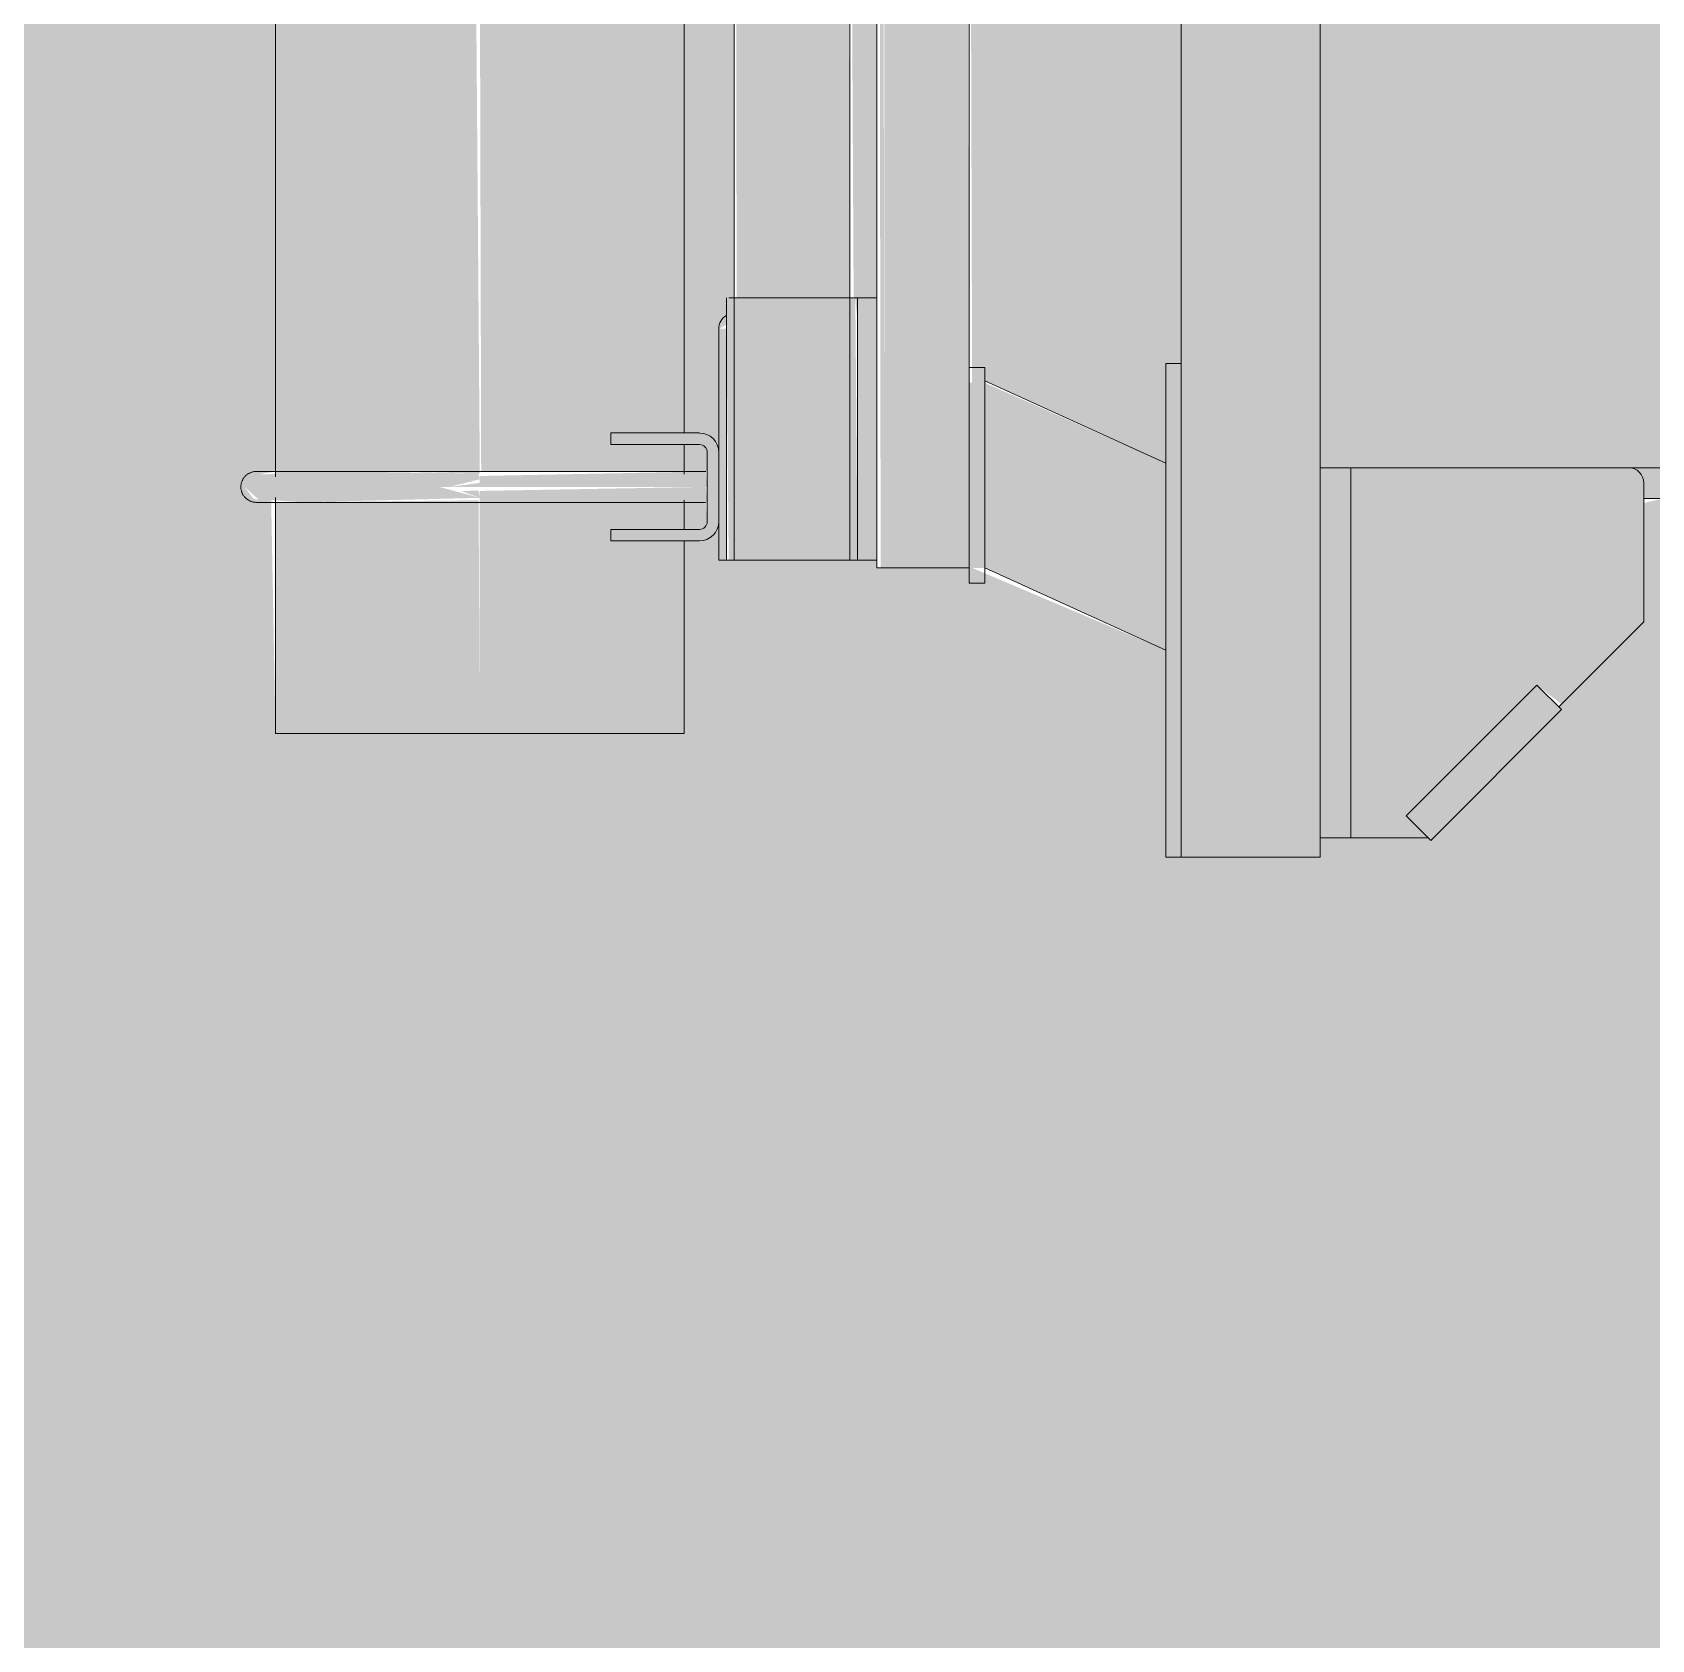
# Model space of a CAD drawing. Header units: inches. Extents: x -54880 to -186, y -265 to 853.
# Drawn here: x -25826.27 to -25800.01, y 101.31 to 127.37 of the extents above; entities that cross this region are included whole.
import ezdxf

# ---------------------------------------------------------------- set-up
doc = ezdxf.new("R2010")
doc.units = ezdxf.units.IN
doc.header["$MEASUREMENT"] = 0
doc.layers.add('A-DOOR', color=31, linetype='Continuous', lineweight=9)
doc.layers.add('Q-SPCQ', color=91, linetype='Continuous', lineweight=9)

# ---------------------------------------------------------------- blocks, each defined once
blk = doc.blocks.new('opening - opening-915839-Section 13')
at = {"layer": 'A-DOOR'}
h = blk.add_hatch(color=256, dxfattribs=at)
h.paths.add_polyline_path([(-25949.269, 1), (-25834.39, 1), (-25834.39, 36), (-25726.39, 36), (-25726.39, 142.018), (-25805.39, 142.018), (-25805.39, 120.312), (-25780.838, 120.258), (-25780.64, 120), (-25780.953, 119.705), (-25781.186, 119.581), (-25783.039, 116.41), (-25784.007, 114.949), (-25785.296, 113.253), (-25785.91, 109.563), (-25786.203, 107.316), (-25786.348, 104.503), (-25786.388, 101.312), (-25794.204, 101.312), (-25794.223, 106.007), (-25794.565, 109.225), (-25795.313, 113.294), (-25795.765, 113.999), (-25797.117, 115.831), (-25798.745, 118.505), (-25799.408, 119.696), (-25799.692, 119.742), (-25799.832, 119.812), (-25800.14, 119.738), (-25800.14, 117.812), (-25803.64, 114.312), (-25805.39, 114.312), (-25805.39, 114), (-25807.89, 114), (-25807.89, 117.353), (-25811.032, 118.688), (-25812.578, 118.688), (-25812.578, 118.813), (-25815.14, 118.813), (-25815.14, 119.437), (-25815.328, 119.437), (-25815.352, 119.75), (-25815.703, 119.75), (-25815.703, 119.312), (-25815.453, 119.312), (-25815.453, 119.125), (-25815.703, 119.125), (-25815.703, 116), (-25822.328, 116), (-25822.399, 119.794), (-25822.678, 119.799), (-25822.831, 120), (-25822.601, 120.202), (-25822.328, 120.25), (-25822.328, 128.125), (-25822.578, 128.125), (-25822.578, 128.312), (-25822.328, 128.312), (-25822.328, 128.75), (-25822.703, 128.75), (-25822.703, 128.437), (-25822.89, 128.437), (-25822.89, 128), (-25826.328, 128), (-25826.328, 130.75), (-25826.453, 130.75), (-25826.535, 135.625), (-25828.357, 135.618), (-25828.422, 128.815), (-25828.698, 126.619), (-25829.358, 124.382), (-25830.454, 122.181), (-25832.011, 120.12), (-25834.144, 118.241), (-25836.117, 117.019), (-25838.943, 116.008), (-25841.065, 115.611), (-25843.649, 115.611), (-25846.35, 116.148), (-25848.949, 117.237), (-25849.668, 117.645), (-25851.376, 118.846), (-25853.082, 120.552), (-25854.666, 122.948), (-25855.645, 125.237), (-25856.164, 127.348), (-25856.357, 130.469), (-25856.357, 142.018), (-25940.544, 142.018), (-25940.63, 130.77), (-25940.924, 128.477), (-25941.597, 126.297), (-25942.597, 124.253), (-25943.004, 123.603), (-25945.131, 120.981), (-25947.868, 118.932), (-25949.488, 118.235), (-25951.553, 117.547), (-25954.544, 117.231), (-25957.281, 117.49), (-25959.253, 118.016), (-25961.478, 119.084), (-25963.509, 120.545), (-25964.984, 122.194), (-25966.662, 124.576), (-25967.412, 126.044), (-25967.921, 127.665), (-25968.296, 129.027), (-25968.544, 132.499), (-25968.544, 142.018), (-25971.39, 142.046), (-25971.39, 145), (-25971.89, 144.961), (-25971.89, 1)], flags=0)
h.paths.add_polyline_path([(-25989.89, 1), (-25989.89, 145), (-26010.64, 145), (-26010.64, 1)], flags=0)
h.paths.add_polyline_path([(-25815.352, 120.25), (-25815.328, 120.25), (-25815.328, 120.562), (-25815.14, 120.562), (-25815.14, 122.563), (-25815.01, 122.634), (-25814.901, 123.063), (-25814.89, 123.063), (-25814.89, 134.687), (-25815.14, 134.687), (-25815.14, 135.125), (-25815.328, 135.125), (-25815.352, 135.437), (-25815.703, 135.437), (-25815.703, 135), (-25815.453, 135), (-25815.453, 134.812), (-25815.703, 134.812), (-25815.631, 129.208), (-25815.352, 129.2), (-25815.199, 129), (-25815.429, 128.797), (-25815.703, 128.75), (-25815.703, 120.875), (-25815.453, 120.875), (-25815.453, 120.687), (-25815.703, 120.687), (-25815.703, 120.25), (-25815.453, 120.25)], flags=0)
h.paths.add_polyline_path([(-25807.89, 120.384), (-25807.89, 122), (-25807.64, 122), (-25807.64, 142.018), (-25808.069, 142.018), (-25811.078, 137.708), (-25811.032, 121.688), (-25810.759, 121.688)], flags=0)
h.paths.add_polyline_path([(-25812.89, 122.688), (-25812.887, 123.063), (-25812.578, 123.063), (-25812.578, 134.687), (-25813.015, 134.687), (-25812.953, 123.063), (-25812.926, 123.063)], flags=0)
h.paths.add_polyline_path([(-25822.328, 129.25), (-25822.328, 129.687), (-25822.578, 129.687), (-25822.578, 129.875), (-25822.328, 129.875), (-25822.399, 135.481), (-25822.678, 135.486), (-25822.831, 135.687), (-25822.601, 135.89), (-25822.328, 135.937), (-25822.328, 142.018), (-25824.453, 142.018), (-25824.43, 137.75), (-25824.328, 137.75), (-25824.364, 130.75), (-25824.453, 130.75), (-25824.368, 130), (-25822.89, 130), (-25822.89, 129.562), (-25822.703, 129.562), (-25822.703, 129.25)], flags=0)
h.paths.add_polyline_path([(-25815.328, 135.937), (-25815.328, 136.25), (-25815.14, 136.25), (-25815.14, 136.687), (-25814.89, 136.687), (-25814.89, 142.018), (-25815.703, 142.018), (-25815.703, 136.562), (-25815.453, 136.562), (-25815.453, 136.375), (-25815.703, 136.375), (-25815.703, 135.937), (-25815.352, 135.937)], flags=0)
h.paths.add_polyline_path([(-25812.614, 136.687), (-25812.578, 136.687), (-25812.64, 142.018), (-25813.015, 142.018), (-25813.015, 136.687), (-25812.64, 136.687)], flags=0)
h.paths.add_polyline_path([(-25827.518, 137.375), (-25826.453, 137.375), (-25826.417, 137.75), (-25826.328, 137.75), (-25826.328, 142.018), (-25828.357, 142.018), (-25828.312, 138.259), (-25827.851, 137.375), (-25827.549, 137.375)], flags=0)
h.paths.add_polyline_path([(-25811.078, 138.144), (-25808.374, 142.018), (-25811.078, 142.018)], flags=0)
blk = doc.blocks.new('Basketball_Backstop-Performance_Sports_Systems-3103-Ceiling_Hung - 27_-0_ to 27_-11 7_8_-V78-Section 13')
at = {"layer": 'Q-SPCQ'}
h = blk.add_hatch(color=256, dxfattribs=at)
h.paths.add_polyline_path([(-25819.873, 116), (-25819.015, 116), (-25819.035, 119.783), (-25822.328, 119.75), (-25822.328, 116), (-25820.671, 116)], flags=0)
h.paths.add_polyline_path([(-25819.015, 120.217), (-25819.081, 128.75), (-25822.328, 128.75), (-25822.319, 128.312), (-25821.64, 128.312), (-25821.64, 128.125), (-25822.328, 128.125), (-25822.325, 120.204), (-25821.34, 120.233), (-25820.11, 120.242), (-25819.037, 120.217)], flags=0)
h.paths.add_polyline_path([(-25819.505, 120), (-25819.015, 120.125), (-25819.037, 120.207), (-25819.359, 120.065)], flags=0)
h.paths.add_polyline_path([(-25819.015, 119.823), (-25819.036, 119.938), (-25819.326, 119.935), (-25819.035, 119.83)], flags=0)
h.paths.add_polyline_path([(-25822.188, 129.25), (-25819.015, 129.25), (-25819.015, 135.471), (-25822.328, 135.438), (-25822.318, 129.875), (-25821.64, 129.875), (-25821.64, 129.687), (-25822.328, 129.687), (-25822.319, 129.25), (-25822.215, 129.25)], flags=0)
h.paths.add_polyline_path([(-25819.015, 135.904), (-25819.015, 152.543), (-25819.801, 152.543), (-25820.11, 161.788), (-25820.892, 161.753), (-25822.328, 161.75), (-25822.314, 135.891), (-25821.275, 135.925), (-25820.11, 135.929), (-25819.118, 135.906)], flags=0)
h.paths.add_polyline_path([(-25819.505, 135.687), (-25819.015, 135.812), (-25819.015, 135.904), (-25819.359, 135.752)], flags=0)
h.paths.add_polyline_path([(-25819.015, 135.511), (-25819.015, 135.623), (-25819.326, 135.623), (-25819.117, 135.547)], flags=0)
h.paths.add_polyline_path([(-25821.971, 162.187), (-25820.078, 162.248), (-25821.884, 224.125), (-25822.328, 224.125), (-25822.296, 162.203), (-25822.097, 162.193)], flags=0)
h.paths.add_polyline_path([(-25819.015, 187.186), (-25819.015, 224.75), (-25820.088, 224.75), (-25819.065, 188.934)], flags=0)
h.paths.add_polyline_path([(-25822.254, 224.312), (-25821.851, 224.312), (-25821.884, 224.75), (-25822.328, 224.75), (-25822.328, 224.312)], flags=0)
h.paths.add_polyline_path([(-25821.996, 225.25), (-25821.877, 225.25), (-25821.973, 225.687), (-25822.328, 225.687), (-25822.253, 225.25), (-25822.215, 225.25)], flags=0)
h.paths.add_polyline_path([(-25819.015, 225.25), (-25819.015, 281.375), (-25821.149, 281.375), (-25821.149, 280.937), (-25821.579, 280.918), (-25821.609, 278.02), (-25820.102, 225.25), (-25819.582, 225.25)], flags=0)
h.paths.add_polyline_path([(-25821.973, 225.875), (-25821.895, 225.875), (-25822.328, 240.51), (-25822.253, 225.875), (-25821.995, 225.875)], flags=0)
h = blk.add_hatch(color=256, dxfattribs=at)
h.paths.add_polyline_path([(-25819.015, 116), (-25815.703, 116), (-25815.703, 119.125), (-25816.39, 119.125), (-25816.39, 119.312), (-25815.703, 119.312), (-25815.703, 119.75), (-25819.015, 119.75), (-25819.015, 118.602)], flags=0)
h.paths.add_polyline_path([(-25815.816, 120.25), (-25815.703, 120.25), (-25815.703, 120.687), (-25816.39, 120.687), (-25816.39, 120.875), (-25815.703, 120.875), (-25815.703, 128.788), (-25817.107, 128.752), (-25819.015, 128.75), (-25818.993, 120.25), (-25816.138, 120.25)], flags=0)
h.paths.add_polyline_path([(-25819.015, 129.217), (-25816.524, 129.221), (-25815.703, 129.208), (-25815.703, 134.812), (-25816.39, 134.812), (-25816.39, 135), (-25815.703, 135), (-25815.703, 135.437), (-25819.015, 135.437), (-25819.015, 129.241)], flags=0)
h.paths.add_polyline_path([(-25818.525, 129), (-25819.015, 129.125), (-25818.948, 129.056)], flags=0)
h.paths.add_polyline_path([(-25819.015, 128.823), (-25818.525, 129), (-25819.015, 128.875)], flags=0)
h.paths.add_polyline_path([(-25818.158, 135.937), (-25815.703, 135.937), (-25815.703, 136.375), (-25816.39, 136.375), (-25816.39, 136.562), (-25815.703, 136.562), (-25815.785, 161.125), (-25816.39, 161.125), (-25816.39, 161.312), (-25815.703, 161.312), (-25815.784, 161.75), (-25818.289, 161.75), (-25818.282, 160.801), (-25818.307, 152.543), (-25819.015, 152.543), (-25819.015, 135.937), (-25818.912, 135.937)], flags=0)
h.paths.add_polyline_path([(-25816.147, 162.25), (-25815.703, 162.25), (-25815.784, 162.687), (-25816.39, 162.687), (-25816.39, 162.875), (-25815.703, 162.875), (-25815.741, 224.784), (-25817.107, 224.752), (-25819.015, 224.75), (-25819.015, 187.186), (-25818.282, 162.25), (-25816.39, 162.25)], flags=0)
h.paths.add_polyline_path([(-25819.015, 225.217), (-25816.325, 225.206), (-25815.703, 225.208), (-25815.703, 281.375), (-25819.015, 281.375), (-25819.015, 225.241)], flags=0)
h.paths.add_polyline_path([(-25818.525, 225), (-25819.015, 225.125), (-25819.015, 225.065)], flags=0)
h.paths.add_polyline_path([(-25819.015, 224.823), (-25818.525, 225), (-25819.015, 224.875)], flags=0)
h = blk.add_hatch(color=256, dxfattribs=at)
h.paths.add_polyline_path([(-25813.953, 123.063), (-25813.953, 147.188), (-25814.89, 147.188), (-25814.85, 123.063), (-25813.975, 123.063)], flags=0)
h.paths.add_polyline_path([(-25814.858, 164.313), (-25814.89, 164.313), (-25814.886, 160.801)], flags=0)
h.paths.add_polyline_path([(-25813.953, 160.188), (-25813.953, 164.313), (-25814.858, 164.313), (-25814.858, 160.188), (-25814.173, 160.188)], flags=0)
h = blk.add_hatch(color=256, dxfattribs=at)
h.paths.add_polyline_path([(-25813.93, 123.063), (-25813.015, 123.063), (-25813.082, 147.188), (-25813.953, 147.188), (-25813.953, 123.063)], flags=0)
h.paths.add_polyline_path([(-25813.953, 160.188), (-25813.015, 160.188), (-25813.047, 164.313), (-25813.953, 164.313), (-25813.953, 160.801)], flags=0)
for points in [[(-25812.485, 118.688), (-25812.453, 118.688), (-25812.515, 160.188), (-25812.578, 160.188), (-25812.515, 118.688)], [(-25811.203, 118.688), (-25811.203, 154.313), (-25812.39, 154.313), (-25812.39, 154.563), (-25811.203, 154.563), (-25811.203, 160.188), (-25812.453, 160.188), (-25812.453, 118.688)], [(-25807.64, 114), (-25805.39, 114), (-25805.39, 156), (-25807.64, 156), (-25807.64, 123.291)], [(-25814.228, 118.813), (-25813.953, 118.813), (-25813.953, 123.063), (-25814.979, 123.063), (-25815.015, 122.563), (-25814.979, 118.813), (-25814.484, 118.813)], [(-25813.953, 118.813), (-25812.89, 118.813), (-25812.926, 123.063), (-25813.953, 123.063), (-25813.953, 120.947)], [(-25812.89, 118.813), (-25812.578, 118.813), (-25812.578, 123.063), (-25812.89, 123.063), (-25812.89, 120.947)], [(-25815.14, 118.813), (-25815.015, 118.813), (-25815.015, 122.563), (-25815.14, 122.563), (-25815.14, 120.947)], [(-25807.64, 114), (-25807.64, 122), (-25807.89, 122), (-25807.89, 114)], [(-25811.032, 118.688), (-25810.828, 118.688), (-25810.828, 121.688), (-25811.078, 121.688), (-25811.078, 118.688)], [(-25807.89, 117.353), (-25807.89, 120.384), (-25810.828, 121.688), (-25810.828, 118.688)], [(-25804.89, 114.312), (-25804.89, 120.312), (-25805.39, 120.312), (-25805.39, 114.312)], [(-25803.64, 114.312), (-25803.994, 114.666), (-25801.872, 116.787), (-25801.475, 116.478), (-25800.14, 117.812), (-25800.14, 120.062), (-25800.39, 120.312), (-25804.89, 120.312), (-25804.89, 114.312), (-25803.994, 114.312)], [(-25799.369, 119.812), (-25799.369, 120.312), (-25800.39, 120.312), (-25800.14, 120.062), (-25800.14, 119.812), (-25799.649, 119.812)], [(-25821.886, 119.75), (-25819.015, 119.823), (-25819.672, 120), (-25822.831, 120), (-25822.601, 119.797), (-25821.939, 119.755)], [(-25815.328, 120), (-25815.352, 120.25), (-25819.015, 120.177), (-25819.015, 120), (-25815.352, 120)], [(-25815.328, 119.75), (-25815.352, 120), (-25819.015, 119.935), (-25819.015, 119.75), (-25815.352, 119.75)], [(-25803.596, 114.268), (-25801.475, 116.39), (-25801.872, 116.787), (-25803.994, 114.666)]]:
    blk.add_hatch(color=256, dxfattribs=at).paths.add_polyline_path(points, flags=0)
h = blk.add_hatch(color=256, dxfattribs=at)
h.paths.add_polyline_path([(-25811.203, 118.688), (-25811.078, 118.688), (-25811.144, 154.313), (-25811.203, 154.313), (-25811.203, 120.947)], flags=0)
h.paths.add_polyline_path([(-25811.203, 154.563), (-25811.078, 154.563), (-25811.14, 160.188), (-25811.203, 160.188), (-25811.203, 156.112)], flags=0)
h = blk.add_hatch(color=256, dxfattribs=at)
h.paths.add_polyline_path([(-25815.453, 119.125), (-25815.453, 119.312), (-25816.39, 119.312), (-25816.39, 119.125)], flags=0)
h.paths.add_polyline_path([(-25815.328, 119.437), (-25815.14, 119.437), (-25815.14, 120.562), (-25815.328, 120.562)], flags=0)
h.paths.add_polyline_path([(-25815.453, 120.687), (-25815.453, 120.875), (-25816.39, 120.875), (-25816.39, 120.687)], flags=0)
h = blk.add_hatch(color=256, dxfattribs=at)
h.paths.add_polyline_path([(-25819.015, 120), (-25819.015, 120.065), (-25819.505, 120)], flags=0)
h.paths.add_polyline_path([(-25819.505, 120), (-25819.015, 120.217), (-25821.123, 120.248), (-25822.678, 120.2), (-25822.831, 120), (-25819.672, 120)], flags=0)
for p, q in [((-25814.89, 164.313), (-25814.89, 118.813)), ((-25812.578, 160.188), (-25812.578, 123.063)), ((-25807.64, 114), (-25807.64, 156)), ((-25805.39, 156), (-25805.39, 114)), ((-25811.078, 118.688), (-25811.078, 154.313)), ((-25813.015, 118.813), (-25813.015, 147.188)), ((-25815.703, 120.875), (-25815.703, 128.828)), ((-25822.328, 128.125), (-25822.328, 120.161)), ((-25815.015, 123.063), (-25815.015, 118.813)), ((-25815.015, 123.063), (-25815.015, 122.779)), ((-25814.979, 123.063), (-25813.953, 123.063)), ((-25814.979, 123.063), (-25814.979, 123.063)), ((-25813.953, 123.063), (-25812.89, 123.063)), ((-25812.89, 123.063), (-25812.578, 123.063)), ((-25812.89, 123.063), (-25812.89, 118.813)), ((-25812.578, 123.063), (-25812.578, 118.813)), ((-25815.015, 122.563), (-25815.015, 122.779)), ((-25815.015, 122.779), (-25815.015, 122.563)), ((-25815.14, 122.563), (-25815.14, 118.813)), ((-25815.015, 118.813), (-25815.015, 122.563)), ((-25810.828, 121.938), (-25811.078, 121.938)), ((-25810.828, 121.938), (-25810.828, 121.688)), ((-25810.828, 121.752), (-25810.828, 121.938)), ((-25807.89, 114), (-25807.89, 122)), ((-25807.64, 122), (-25807.89, 122)), ((-25807.64, 122), (-25807.64, 114)), ((-25807.89, 120.384), (-25810.828, 121.719)), ((-25810.828, 121.688), (-25810.828, 118.688)), ((-25816.89, 120.875), (-25816.89, 120.687)), ((-25816.775, 120.875), (-25816.89, 120.875)), ((-25816.89, 120.875), (-25816.39, 120.875)), ((-25816.89, 120.875), (-25816.89, 120.687)), ((-25816.383, 120.875), (-25816.504, 120.875)), ((-25815.453, 120.875), (-25816.39, 120.875)), ((-25816.39, 120.687), (-25816.89, 120.687)), ((-25816.89, 120.687), (-25816.775, 120.687)), ((-25816.504, 120.687), (-25816.383, 120.687)), ((-25816.39, 120.687), (-25815.453, 120.687)), ((-25815.703, 120.204), (-25815.703, 120.687)), ((-25815.328, 120.562), (-25815.328, 119.437)), ((-25805.39, 120.312), (-25804.89, 120.312)), ((-25800.39, 120.312), (-25804.89, 120.312)), ((-25804.89, 120.312), (-25804.89, 114.312)), ((-25800.39, 120.312), (-25799.369, 120.312)), ((-25815.352, 120.25), (-25819.015, 120.25)), ((-25800.14, 117.812), (-25800.14, 120.062)), ((-25822.328, 119.828), (-25822.328, 116)), ((-25819.015, 119.75), (-25815.352, 119.75)), ((-25815.703, 119.312), (-25815.703, 119.783)), ((-25799.369, 119.812), (-25800.14, 119.812)), ((-25816.89, 119.312), (-25816.89, 119.125)), ((-25816.775, 119.312), (-25816.89, 119.312)), ((-25816.89, 119.312), (-25816.39, 119.312)), ((-25816.89, 119.312), (-25816.89, 119.125)), ((-25816.383, 119.312), (-25816.504, 119.312)), ((-25816.39, 119.312), (-25815.453, 119.312)), ((-25816.39, 119.125), (-25816.89, 119.125)), ((-25816.89, 119.125), (-25816.775, 119.125)), ((-25816.504, 119.125), (-25816.383, 119.125)), ((-25815.453, 119.125), (-25816.39, 119.125)), ((-25815.703, 116), (-25815.703, 119.125)), ((-25815.14, 118.813), (-25815.015, 118.813)), ((-25813.953, 118.813), (-25815.015, 118.813)), ((-25812.89, 118.813), (-25813.953, 118.813)), ((-25812.578, 118.813), (-25812.89, 118.813)), ((-25812.578, 118.813), (-25812.578, 118.688)), ((-25812.453, 118.688), (-25812.578, 118.688)), ((-25811.203, 118.688), (-25812.453, 118.688)), ((-25811.078, 118.688), (-25811.203, 118.688)), ((-25811.078, 118.688), (-25811.078, 118.438)), ((-25811.078, 118.438), (-25811.078, 118.688)), ((-25810.828, 118.688), (-25807.89, 117.353)), ((-25810.828, 118.688), (-25810.828, 118.438)), ((-25810.828, 118.438), (-25810.828, 118.688)), ((-25811.078, 118.438), (-25810.828, 118.438)), ((-25801.519, 116.434), (-25800.14, 117.812)), ((-25803.994, 114.666), (-25801.872, 116.787)), ((-25801.872, 116.787), (-25801.475, 116.39)), ((-25803.596, 114.268), (-25801.475, 116.39)), ((-25819.015, 116), (-25822.328, 116)), ((-25815.703, 116), (-25819.015, 116)), ((-25803.596, 114.268), (-25803.994, 114.666)), ((-25804.89, 114.312), (-25805.39, 114.312)), ((-25804.89, 114.312), (-25803.64, 114.312)), ((-25807.89, 114), (-25807.64, 114)), ((-25805.39, 114), (-25807.64, 114))]:
    blk.add_line(p, q, dxfattribs=at)
at = {"layer": 'Q-SPCQ', "flags": 128}
for points in [[(-25822.89, 120), (-25822.89, 120.01), (-25822.889, 120.02), (-25822.888, 120.03), (-25822.887, 120.04), (-25822.885, 120.05), (-25822.883, 120.059), (-25822.88, 120.069), (-25822.878, 120.079), (-25822.874, 120.088), (-25822.87, 120.097), (-25822.866, 120.106), (-25822.862, 120.115), (-25822.857, 120.124), (-25822.852, 120.133), (-25822.847, 120.141), (-25822.841, 120.149), (-25822.835, 120.157), (-25822.828, 120.165), (-25822.821, 120.172), (-25822.814, 120.179), (-25822.807, 120.186), (-25822.8, 120.193), (-25822.792, 120.199), (-25822.784, 120.205), (-25822.775, 120.21), (-25822.767, 120.216), (-25822.758, 120.22), (-25822.749, 120.225), (-25822.74, 120.229), (-25822.731, 120.233), (-25822.721, 120.236), (-25822.712, 120.24), (-25822.702, 120.242), (-25822.693, 120.244), (-25822.683, 120.246), (-25822.673, 120.248), (-25822.663, 120.249), (-25822.653, 120.25), (-25822.643, 120.25), (-25822.64, 120.25)], [(-25822.64, 119.75), (-25822.65, 119.75), (-25822.66, 119.751), (-25822.67, 119.752), (-25822.68, 119.753), (-25822.69, 119.755), (-25822.7, 119.757), (-25822.709, 119.76), (-25822.719, 119.763), (-25822.728, 119.766), (-25822.738, 119.77), (-25822.747, 119.774), (-25822.756, 119.778), (-25822.764, 119.783), (-25822.773, 119.788), (-25822.781, 119.794), (-25822.79, 119.799), (-25822.797, 119.806), (-25822.805, 119.812), (-25822.812, 119.819), (-25822.82, 119.826), (-25822.826, 119.833), (-25822.833, 119.841), (-25822.839, 119.849), (-25822.845, 119.857), (-25822.851, 119.865), (-25822.856, 119.873), (-25822.861, 119.882), (-25822.865, 119.891), (-25822.869, 119.9), (-25822.873, 119.909), (-25822.877, 119.919), (-25822.88, 119.928), (-25822.882, 119.938), (-25822.885, 119.948), (-25822.887, 119.958), (-25822.888, 119.967), (-25822.889, 119.977), (-25822.89, 119.987), (-25822.89, 119.997), (-25822.89, 120)], [(-25819.015, 120.25), (-25819.16, 120.25), (-25819.305, 120.25), (-25819.449, 120.25), (-25819.593, 120.25), (-25819.735, 120.25), (-25819.877, 120.25), (-25820.017, 120.25), (-25820.156, 120.25), (-25820.292, 120.25), (-25820.427, 120.25), (-25820.559, 120.25), (-25820.689, 120.25), (-25820.816, 120.25), (-25820.941, 120.25), (-25821.062, 120.25), (-25821.18, 120.25), (-25821.295, 120.25), (-25821.405, 120.25), (-25821.513, 120.25), (-25821.616, 120.25), (-25821.715, 120.25), (-25821.809, 120.25), (-25821.899, 120.25), (-25821.985, 120.25), (-25822.066, 120.25), (-25822.141, 120.25), (-25822.212, 120.25), (-25822.278, 120.25), (-25822.339, 120.25), (-25822.394, 120.25), (-25822.444, 120.25), (-25822.488, 120.25), (-25822.527, 120.25), (-25822.56, 120.25), (-25822.587, 120.25), (-25822.609, 120.25), (-25822.625, 120.25), (-25822.636, 120.25), (-25822.64, 120.25), (-25822.64, 120.25)], [(-25822.64, 120.25), (-25822.637, 120.25), (-25822.629, 120.25), (-25822.614, 120.25), (-25822.594, 120.25), (-25822.568, 120.25), (-25822.536, 120.25), (-25822.499, 120.25), (-25822.456, 120.25), (-25822.408, 120.25), (-25822.354, 120.25)], [(-25822.339, 119.75), (-25822.394, 119.75), (-25822.444, 119.75), (-25822.488, 119.75), (-25822.527, 119.75), (-25822.56, 119.75), (-25822.587, 119.75), (-25822.609, 119.75), (-25822.625, 119.75), (-25822.636, 119.75), (-25822.64, 119.75), (-25822.64, 119.75)], [(-25822.64, 119.75), (-25822.637, 119.75), (-25822.629, 119.75), (-25822.614, 119.75), (-25822.594, 119.75), (-25822.568, 119.75), (-25822.536, 119.75), (-25822.499, 119.75), (-25822.456, 119.75), (-25822.408, 119.75), (-25822.354, 119.75), (-25822.295, 119.75), (-25822.231, 119.75), (-25822.161, 119.75), (-25822.087, 119.75), (-25822.007, 119.75), (-25821.923, 119.75), (-25821.834, 119.75), (-25821.741, 119.75), (-25821.643, 119.75), (-25821.541, 119.75), (-25821.435, 119.75), (-25821.325, 119.75), (-25821.211, 119.75), (-25821.094, 119.75), (-25820.974, 119.75), (-25820.85, 119.75), (-25820.724, 119.75), (-25820.595, 119.75), (-25820.463, 119.75), (-25820.329, 119.75), (-25820.193, 119.75), (-25820.055, 119.75), (-25819.915, 119.75), (-25819.774, 119.75), (-25819.631, 119.75), (-25819.488, 119.75), (-25819.344, 119.75), (-25819.199, 119.75), (-25819.054, 119.75), (-25819.015, 119.75)]]:
    blk.add_lwpolyline(points, dxfattribs=at)
at = {"layer": 'Q-SPCQ'}
for centre, radius, start, end in [((-25814.89, 122.563), 0.25, 120, 180), ((-25815.453, 120.562), 0.312, 0, 90), ((-25815.453, 120.562), 0.125, 0, 90), ((-25800.39, 120.062), 0.25, 0, 90), ((-25815.453, 119.437), 0.312, 270, 0), ((-25815.453, 119.437), 0.125, 270, 0)]:
    blk.add_arc(centre, radius, start, end, dxfattribs=at)

msp = doc.modelspace()

# ---------------------------------------------------------------- block references
at = {"layer": 'A-DOOR'}
msp.add_blockref('opening - opening-915839-Section 13', (0, 0), dxfattribs=at)
at = {"layer": 'Q-SPCQ'}
msp.add_blockref('Basketball_Backstop-Performance_Sports_Systems-3103-Ceiling_Hung - 27_-0_ to 27_-11 7_8_-V78-Section 13', (0, 0), dxfattribs=at)

doc.saveas('drawing.dxf')
